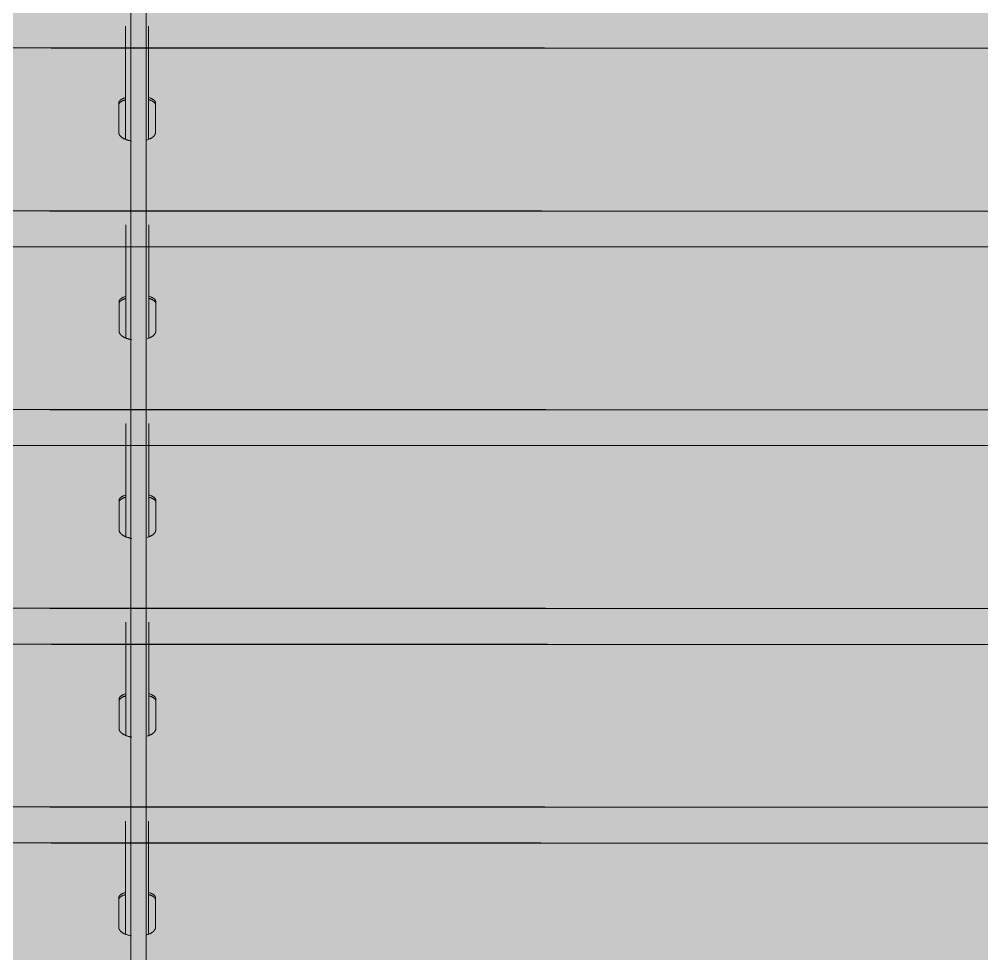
# Model space of a CAD drawing. Header units: millimetres. Extents: x 126 to 12547, y 1644 to 26714.
# Drawn here: x 1096.7 to 1157.2, y 25407.9 to 25466.6 of the extents above; entities that cross this region are included whole.
import ezdxf

# ---------------------------------------------------------------- set-up
doc = ezdxf.new("R2010")
doc.units = ezdxf.units.MM
doc.layers.add('cono piramide', color=4, linetype='Continuous')
for name, color, linetype, lineweight in [('F_ARREDI_pareti', 1, 'Continuous', 0), ('F_INFISSI', 4, 'Continuous', 5), ('F_MINERAL WALL', 6, 'Continuous', 5), ('F_Tendaggio', 252, 'Continuous', 5), ('F_VETRO', 140, 'Continuous', 5)]:
    doc.layers.add(name, color=color, linetype=linetype, lineweight=lineweight)

# ---------------------------------------------------------------- blocks, each defined once
blk = doc.blocks.new('TENDAGGIO_infisso piccolo_prospetto_fronte')
at = {"layer": 'F_Tendaggio'}
for p, q in [((734476.977, 513562.309), (734718.561, 513562.309)), ((734476.816, 513552.068), (734718.4, 513552.068)), ((734477.23, 513549.811), (734718.814, 513549.811)), ((734477.069, 513539.571), (734718.653, 513539.571)), ((734477.213, 513537.313), (734718.797, 513537.313)), ((734477.052, 513527.073), (734718.636, 513527.073)), ((734477.159, 513524.816), (734718.743, 513524.816)), ((734476.998, 513514.575), (734718.582, 513514.575)), ((734476.752, 513512.317), (734718.337, 513512.317))]:
    blk.add_line(p, q, dxfattribs=at)
for points in [[(734693.523, 513364.895), (734693.523, 514024.902)], [(734692.562, 513715.662), (734692.562, 513364.895)], [(734692.228, 513563.68), (734692.228, 513556.558)], [(734693.67, 513563.68), (734693.67, 513556.558)], [(734793.782, 513562.295), (734687.539, 513562.295)], [(734692.603, 513556.459), (734692.538, 513556.47), (734692.473, 513556.484), (734692.441, 513556.491), (734692.41, 513556.499), (734692.378, 513556.508), (734692.346, 513556.517), (734692.317, 513556.526), (734692.288, 513556.536), (734692.26, 513556.546), (734692.231, 513556.557), (734692.203, 513556.568), (734692.175, 513556.58), (734692.147, 513556.593), (734692.12, 513556.606), (734692.097, 513556.618), (734692.074, 513556.631), (734692.051, 513556.644), (734692.029, 513556.658), (734692.008, 513556.672), (734691.986, 513556.687), (734691.966, 513556.703), (734691.955, 513556.711), (734691.945, 513556.72), (734691.928, 513556.735), (734691.92, 513556.742), (734691.912, 513556.75), (734691.904, 513556.758), (734691.896, 513556.766), (734691.888, 513556.775), (734691.881, 513556.783), (734691.874, 513556.792), (734691.867, 513556.801), (734691.86, 513556.81), (734691.854, 513556.819), (734691.847, 513556.828), (734691.841, 513556.838), (734691.836, 513556.848), (734691.83, 513556.858), (734691.827, 513556.865), (734691.823, 513556.872), (734691.82, 513556.88), (734691.816, 513556.888), (734691.813, 513556.896), (734691.811, 513556.903), (734691.808, 513556.911), (734691.806, 513556.919), (734691.803, 513556.927), (734691.801, 513556.936), (734691.8, 513556.944), (734691.798, 513556.952), (734691.797, 513556.96), (734691.796, 513556.968), (734691.796, 513556.977), (734691.795, 513556.985), (734691.795, 513556.994), (734691.795, 513558.861), (734691.795, 513558.866), (734691.796, 513558.871), (734691.796, 513558.876), (734691.797, 513558.882), (734691.797, 513558.887), (734691.798, 513558.892), (734691.799, 513558.897), (734691.801, 513558.903), (734691.802, 513558.908), (734691.804, 513558.913), (734691.806, 513558.918), (734691.808, 513558.923), (734691.81, 513558.929), (734691.812, 513558.934), (734691.815, 513558.939), (734691.817, 513558.944), (734691.82, 513558.949), (734691.823, 513558.954), (734691.826, 513558.959), (734691.83, 513558.964), (734691.833, 513558.969), (734691.837, 513558.974), (734691.841, 513558.979), (734691.845, 513558.984), (734691.849, 513558.989), (734691.853, 513558.994), (734691.858, 513558.999), (734691.862, 513559.004), (734691.867, 513559.009), (734691.872, 513559.014), (734691.878, 513559.018), (734691.883, 513559.023), (734691.894, 513559.033), (734691.906, 513559.042), (734691.918, 513559.051), (734691.931, 513559.06), (734691.945, 513559.069), (734691.959, 513559.078), (734691.974, 513559.087), (734691.989, 513559.095), (734692.005, 513559.104), (734692.022, 513559.112), (734692.039, 513559.12), (734692.057, 513559.128), (734692.075, 513559.136), (734692.094, 513559.143), (734692.133, 513559.158), (734692.179, 513559.174), (734692.228, 513559.188)], [(734692.228, 513559.057), (734692.203, 513559.05), (734692.178, 513559.042), (734692.153, 513559.034), (734692.128, 513559.025), (734692.104, 513559.016), (734692.08, 513559.006), (734692.056, 513558.996), (734692.032, 513558.986), (734692.013, 513558.977), (734691.995, 513558.967), (734691.978, 513558.958), (734691.961, 513558.948), (734691.945, 513558.939), (734691.93, 513558.929), (734691.916, 513558.919), (734691.903, 513558.909), (734691.896, 513558.903), (734691.89, 513558.898), (734691.884, 513558.893), (734691.878, 513558.888), (734691.872, 513558.882), (734691.867, 513558.877), (734691.861, 513558.872), (734691.856, 513558.866), (734691.851, 513558.861), (734691.846, 513558.855), (734691.842, 513558.85), (734691.838, 513558.844), (734691.834, 513558.839), (734691.83, 513558.833), (734691.826, 513558.828), (734691.822, 513558.822), (734691.819, 513558.817), (734691.816, 513558.811), (734691.813, 513558.806), (734691.811, 513558.8), (734691.808, 513558.794), (734691.806, 513558.788), (734691.804, 513558.782), (734691.802, 513558.776), (734691.801, 513558.771), (734691.799, 513558.765), (734691.798, 513558.759), (734691.797, 513558.754), (734691.796, 513558.748), (734691.796, 513558.742), (734691.795, 513558.736), (734691.795, 513558.73)], [(734693.67, 513559.188), (734693.718, 513559.174), (734693.765, 513559.158), (734693.804, 513559.143), (734693.823, 513559.136), (734693.841, 513559.128), (734693.859, 513559.12), (734693.876, 513559.112), (734693.892, 513559.104), (734693.908, 513559.095), (734693.924, 513559.087), (734693.938, 513559.078), (734693.953, 513559.069), (734693.966, 513559.06), (734693.979, 513559.051), (734693.992, 513559.042), (734694.004, 513559.033), (734694.015, 513559.023), (734694.02, 513559.018), (734694.025, 513559.014), (734694.03, 513559.009), (734694.035, 513559.004), (734694.04, 513558.999), (734694.044, 513558.994), (734694.049, 513558.989), (734694.053, 513558.984), (734694.057, 513558.979), (734694.061, 513558.974), (734694.064, 513558.969), (734694.068, 513558.964), (734694.071, 513558.959), (734694.074, 513558.954), (734694.077, 513558.949), (734694.08, 513558.944), (734694.083, 513558.939), (734694.085, 513558.934), (734694.088, 513558.929), (734694.09, 513558.923), (734694.092, 513558.918), (734694.094, 513558.913), (734694.095, 513558.908), (734694.097, 513558.903), (734694.098, 513558.897), (734694.099, 513558.892), (734694.1, 513558.887), (734694.101, 513558.882), (734694.102, 513558.876), (734694.102, 513558.871), (734694.102, 513558.866), (734694.102, 513556.992)], [(734694.102, 513558.73), (734694.102, 513558.736), (734694.102, 513558.742), (734694.101, 513558.748), (734694.101, 513558.754), (734694.1, 513558.76), (734694.098, 513558.766), (734694.097, 513558.772), (734694.095, 513558.778), (734694.093, 513558.784), (734694.091, 513558.789), (734694.089, 513558.795), (734694.087, 513558.801), (734694.084, 513558.806), (734694.081, 513558.811), (734694.078, 513558.817), (734694.075, 513558.822), (734694.072, 513558.827), (734694.068, 513558.833), (734694.064, 513558.839), (734694.06, 513558.844), (734694.056, 513558.85), (734694.051, 513558.855), (734694.047, 513558.861), (734694.042, 513558.866), (734694.037, 513558.871), (734694.031, 513558.877), (734694.026, 513558.882), (734694.02, 513558.887), (734694.014, 513558.893), (734694.008, 513558.898), (734694.002, 513558.903), (734693.996, 513558.908), (734693.982, 513558.918), (734693.968, 513558.928), (734693.953, 513558.938), (734693.937, 513558.948), (734693.921, 513558.958), (734693.903, 513558.967), (734693.885, 513558.976), (734693.867, 513558.985), (734693.843, 513558.996), (734693.819, 513559.006), (734693.794, 513559.016), (734693.77, 513559.025), (734693.745, 513559.034), (734693.72, 513559.042), (734693.695, 513559.05), (734693.67, 513559.057)], [(734694.102, 513556.992), (734694.102, 513556.986), (734694.102, 513556.981), (734694.102, 513556.975), (734694.102, 513556.97), (734694.101, 513556.965), (734694.1, 513556.959), (734694.1, 513556.954), (734694.099, 513556.948), (734694.098, 513556.943), (734694.097, 513556.938), (734694.096, 513556.932), (734694.094, 513556.927), (734694.093, 513556.921), (734694.091, 513556.916), (734694.09, 513556.911), (734694.088, 513556.905), (734694.086, 513556.9), (734694.084, 513556.895), (734694.082, 513556.889), (734694.08, 513556.884), (734694.078, 513556.879), (734694.075, 513556.873), (734694.07, 513556.863), (734694.065, 513556.852), (734694.059, 513556.842), (734694.052, 513556.831), (734694.045, 513556.821), (734694.038, 513556.811), (734694.03, 513556.801), (734694.022, 513556.79), (734694.014, 513556.78), (734694.005, 513556.77), (734693.995, 513556.76), (734693.986, 513556.75), (734693.976, 513556.74), (734693.965, 513556.731), (734693.954, 513556.721), (734693.943, 513556.712), (734693.931, 513556.702), (734693.919, 513556.693), (734693.906, 513556.683), (734693.893, 513556.674), (734693.88, 513556.665), (734693.863, 513556.654), (734693.846, 513556.644), (734693.829, 513556.634), (734693.811, 513556.624), (734693.793, 513556.614), (734693.774, 513556.604), (734693.755, 513556.595), (734693.735, 513556.586), (734693.695, 513556.568), (734693.653, 513556.551), (734693.609, 513556.536), (734693.564, 513556.521)], [(734687.433, 513552.055), (734793.781, 513552.055)], [(734692.248, 513551.182), (734692.248, 513544.061)], [(734693.69, 513551.182), (734693.69, 513544.061)], [(734793.803, 513549.798), (734687.56, 513549.798)], [(734692.623, 513543.962), (734692.558, 513543.973), (734692.494, 513543.986), (734692.462, 513543.994), (734692.43, 513544.002), (734692.398, 513544.01), (734692.367, 513544.02), (734692.338, 513544.029), (734692.309, 513544.038), (734692.28, 513544.048), (734692.252, 513544.059), (734692.223, 513544.071), (734692.195, 513544.083), (734692.168, 513544.095), (734692.14, 513544.109), (734692.117, 513544.121), (734692.094, 513544.133), (734692.072, 513544.147), (734692.05, 513544.16), (734692.028, 513544.175), (734692.007, 513544.19), (734691.986, 513544.206), (734691.976, 513544.214), (734691.966, 513544.222), (734691.949, 513544.237), (734691.941, 513544.245), (734691.932, 513544.253), (734691.924, 513544.261), (734691.917, 513544.269), (734691.909, 513544.277), (734691.902, 513544.286), (734691.894, 513544.295), (734691.887, 513544.303), (734691.881, 513544.312), (734691.874, 513544.322), (734691.868, 513544.331), (734691.862, 513544.341), (734691.856, 513544.35), (734691.851, 513544.36), (734691.847, 513544.368), (734691.843, 513544.375), (734691.84, 513544.383), (734691.837, 513544.39), (734691.834, 513544.398), (734691.831, 513544.406), (734691.828, 513544.414), (734691.826, 513544.422), (734691.824, 513544.43), (734691.822, 513544.438), (734691.82, 513544.446), (734691.819, 513544.454), (734691.818, 513544.463), (734691.817, 513544.471), (734691.816, 513544.479), (734691.816, 513544.488), (734691.815, 513544.497), (734691.816, 513546.363), (734691.816, 513546.368), (734691.816, 513546.374), (734691.816, 513546.379), (734691.817, 513546.384), (734691.818, 513546.39), (734691.819, 513546.395), (734691.82, 513546.4), (734691.821, 513546.405), (734691.823, 513546.411), (734691.824, 513546.416), (734691.826, 513546.421), (734691.828, 513546.426), (734691.83, 513546.431), (734691.833, 513546.436), (734691.835, 513546.442), (734691.838, 513546.447), (734691.841, 513546.452), (734691.844, 513546.457), (734691.847, 513546.462), (734691.85, 513546.467), (734691.854, 513546.472), (734691.857, 513546.477), (734691.861, 513546.482), (734691.865, 513546.487), (734691.869, 513546.492), (734691.874, 513546.497), (734691.878, 513546.502), (734691.883, 513546.507), (734691.888, 513546.511), (734691.893, 513546.516), (734691.898, 513546.521), (734691.903, 513546.526), (734691.915, 513546.535), (734691.926, 513546.545), (734691.939, 513546.554), (734691.952, 513546.563), (734691.965, 513546.572), (734691.98, 513546.581), (734691.994, 513546.589), (734692.01, 513546.598), (734692.026, 513546.606), (734692.042, 513546.615), (734692.059, 513546.623), (734692.077, 513546.631), (734692.095, 513546.638), (734692.114, 513546.646), (734692.153, 513546.66), (734692.2, 513546.676), (734692.248, 513546.691)], [(734693.69, 513546.691), (734693.739, 513546.676), (734693.785, 513546.661), (734693.824, 513546.646), (734693.843, 513546.638), (734693.861, 513546.631), (734693.879, 513546.623), (734693.896, 513546.615), (734693.913, 513546.606), (734693.929, 513546.598), (734693.944, 513546.589), (734693.959, 513546.581), (734693.973, 513546.572), (734693.987, 513546.563), (734694, 513546.554), (734694.012, 513546.545), (734694.024, 513546.535), (734694.035, 513546.526), (734694.041, 513546.521), (734694.046, 513546.516), (734694.051, 513546.511), (734694.056, 513546.507), (734694.06, 513546.502), (734694.065, 513546.497), (734694.069, 513546.492), (734694.073, 513546.487), (734694.077, 513546.482), (734694.081, 513546.477), (734694.085, 513546.472), (734694.088, 513546.467), (734694.092, 513546.462), (734694.095, 513546.457), (734694.098, 513546.452), (734694.101, 513546.447), (734694.103, 513546.442), (734694.106, 513546.436), (734694.108, 513546.431), (734694.11, 513546.426), (734694.112, 513546.421), (734694.114, 513546.416), (734694.116, 513546.411), (734694.117, 513546.405), (734694.119, 513546.4), (734694.12, 513546.395), (734694.121, 513546.39), (734694.122, 513546.384), (734694.122, 513546.379), (734694.123, 513546.374), (734694.123, 513546.368), (734694.123, 513544.494)], [(734692.248, 513546.56), (734692.223, 513546.552), (734692.198, 513546.545), (734692.173, 513546.537), (734692.149, 513546.528), (734692.124, 513546.519), (734692.1, 513546.509), (734692.076, 513546.499), (734692.052, 513546.488), (734692.034, 513546.479), (734692.016, 513546.47), (734691.998, 513546.461), (734691.982, 513546.451), (734691.966, 513546.441), (734691.951, 513546.431), (734691.937, 513546.421), (734691.923, 513546.411), (734691.917, 513546.406), (734691.91, 513546.401), (734691.904, 513546.396), (734691.898, 513546.39), (734691.893, 513546.385), (734691.887, 513546.38), (734691.882, 513546.374), (734691.877, 513546.369), (734691.872, 513546.363), (734691.867, 513546.358), (734691.862, 513546.353), (734691.858, 513546.347), (734691.854, 513546.341), (734691.85, 513546.336), (734691.846, 513546.33), (734691.843, 513546.325), (734691.84, 513546.319), (734691.837, 513546.314), (734691.834, 513546.308), (734691.831, 513546.303), (734691.829, 513546.297), (734691.827, 513546.291), (734691.824, 513546.285), (734691.823, 513546.279), (734691.821, 513546.273), (734691.82, 513546.268), (734691.819, 513546.262), (734691.818, 513546.256), (734691.817, 513546.25), (734691.816, 513546.244), (734691.816, 513546.239), (734691.816, 513546.233)], [(734694.123, 513546.232), (734694.123, 513546.238), (734694.122, 513546.244), (734694.122, 513546.25), (734694.121, 513546.256), (734694.12, 513546.262), (734694.119, 513546.268), (734694.117, 513546.274), (734694.116, 513546.28), (734694.114, 513546.286), (734694.112, 513546.292), (734694.11, 513546.298), (734694.107, 513546.303), (734694.105, 513546.309), (734694.102, 513546.314), (734694.099, 513546.319), (734694.096, 513546.324), (734694.092, 513546.33), (734694.089, 513546.336), (734694.085, 513546.341), (734694.081, 513546.347), (734694.076, 513546.352), (734694.072, 513546.358), (734694.067, 513546.363), (734694.062, 513546.369), (734694.057, 513546.374), (734694.052, 513546.379), (734694.046, 513546.385), (734694.041, 513546.39), (734694.035, 513546.395), (734694.029, 513546.4), (734694.023, 513546.406), (734694.016, 513546.411), (734694.003, 513546.421), (734693.988, 513546.431), (734693.973, 513546.441), (734693.958, 513546.451), (734693.941, 513546.46), (734693.924, 513546.47), (734693.906, 513546.479), (734693.887, 513546.488), (734693.863, 513546.499), (734693.839, 513546.509), (734693.815, 513546.518), (734693.79, 513546.528), (734693.766, 513546.536), (734693.741, 513546.545), (734693.716, 513546.552), (734693.69, 513546.56)], [(734694.123, 513544.494), (734694.123, 513544.489), (734694.123, 513544.483), (734694.122, 513544.478), (734694.122, 513544.473), (734694.122, 513544.467), (734694.121, 513544.462), (734694.12, 513544.456), (734694.119, 513544.451), (734694.118, 513544.446), (734694.117, 513544.44), (734694.116, 513544.435), (734694.115, 513544.429), (734694.113, 513544.424), (734694.112, 513544.419), (734694.11, 513544.413), (734694.109, 513544.408), (734694.107, 513544.403), (734694.105, 513544.397), (734694.103, 513544.392), (734694.1, 513544.387), (734694.098, 513544.381), (734694.096, 513544.376), (734694.091, 513544.365), (734694.085, 513544.355), (734694.079, 513544.344), (734694.073, 513544.334), (734694.066, 513544.324), (734694.059, 513544.313), (734694.051, 513544.303), (734694.043, 513544.293), (734694.034, 513544.283), (734694.025, 513544.273), (734694.016, 513544.263), (734694.006, 513544.253), (734693.996, 513544.243), (734693.985, 513544.233), (734693.974, 513544.224), (734693.963, 513544.214), (734693.951, 513544.205), (734693.939, 513544.195), (734693.927, 513544.186), (734693.914, 513544.177), (734693.9, 513544.168), (734693.884, 513544.157), (734693.867, 513544.147), (734693.85, 513544.136), (734693.832, 513544.126), (734693.813, 513544.117), (734693.795, 513544.107), (734693.775, 513544.098), (734693.756, 513544.088), (734693.715, 513544.071), (734693.673, 513544.054), (734693.63, 513544.038), (734693.585, 513544.024)], [(734687.454, 513539.558), (734793.802, 513539.558)], [(734692.248, 513538.685), (734692.248, 513531.563)], [(734693.69, 513538.685), (734693.69, 513531.563)], [(734793.803, 513537.301), (734687.56, 513537.301)], [(734692.623, 513531.464), (734692.558, 513531.476), (734692.494, 513531.489), (734692.462, 513531.496), (734692.43, 513531.504), (734692.398, 513531.513), (734692.367, 513531.522), (734692.338, 513531.531), (734692.309, 513531.541), (734692.28, 513531.551), (734692.252, 513531.562), (734692.223, 513531.573), (734692.195, 513531.585), (734692.168, 513531.598), (734692.14, 513531.611), (734692.117, 513531.623), (734692.094, 513531.636), (734692.072, 513531.649), (734692.05, 513531.663), (734692.028, 513531.677), (734692.007, 513531.693), (734691.986, 513531.708), (734691.976, 513531.717), (734691.966, 513531.725), (734691.949, 513531.74), (734691.941, 513531.748), (734691.932, 513531.755), (734691.924, 513531.764), (734691.917, 513531.772), (734691.909, 513531.78), (734691.902, 513531.789), (734691.894, 513531.797), (734691.887, 513531.806), (734691.881, 513531.815), (734691.874, 513531.824), (734691.868, 513531.834), (734691.862, 513531.843), (734691.856, 513531.853), (734691.851, 513531.863), (734691.847, 513531.87), (734691.843, 513531.878), (734691.84, 513531.885), (734691.837, 513531.893), (734691.834, 513531.901), (734691.831, 513531.909), (734691.828, 513531.917), (734691.826, 513531.925), (734691.824, 513531.933), (734691.822, 513531.941), (734691.82, 513531.949), (734691.819, 513531.957), (734691.818, 513531.965), (734691.817, 513531.974), (734691.816, 513531.982), (734691.816, 513531.99), (734691.815, 513531.999), (734691.816, 513533.866), (734691.816, 513533.871), (734691.816, 513533.876), (734691.816, 513533.882), (734691.817, 513533.887), (734691.818, 513533.892), (734691.819, 513533.897), (734691.82, 513533.903), (734691.821, 513533.908), (734691.823, 513533.913), (734691.824, 513533.918), (734691.826, 513533.924), (734691.828, 513533.929), (734691.83, 513533.934), (734691.833, 513533.939), (734691.835, 513533.944), (734691.838, 513533.949), (734691.841, 513533.954), (734691.844, 513533.959), (734691.847, 513533.964), (734691.85, 513533.97), (734691.854, 513533.975), (734691.857, 513533.98), (734691.861, 513533.985), (734691.865, 513533.99), (734691.869, 513533.994), (734691.874, 513533.999), (734691.878, 513534.004), (734691.883, 513534.009), (734691.888, 513534.014), (734691.893, 513534.019), (734691.898, 513534.024), (734691.903, 513534.028), (734691.915, 513534.038), (734691.926, 513534.047), (734691.939, 513534.057), (734691.952, 513534.066), (734691.965, 513534.075), (734691.98, 513534.083), (734691.994, 513534.092), (734692.01, 513534.101), (734692.026, 513534.109), (734692.042, 513534.117), (734692.059, 513534.125), (734692.077, 513534.133), (734692.095, 513534.141), (734692.114, 513534.148), (734692.153, 513534.163), (734692.2, 513534.179), (734692.248, 513534.193)], [(734692.248, 513534.062), (734692.223, 513534.055), (734692.198, 513534.047), (734692.173, 513534.039), (734692.149, 513534.031), (734692.124, 513534.021), (734692.1, 513534.012), (734692.076, 513534.001), (734692.052, 513533.991), (734692.034, 513533.982), (734692.016, 513533.973), (734691.998, 513533.963), (734691.982, 513533.954), (734691.966, 513533.944), (734691.951, 513533.934), (734691.937, 513533.924), (734691.923, 513533.914), (734691.917, 513533.909), (734691.91, 513533.903), (734691.904, 513533.898), (734691.898, 513533.893), (734691.893, 513533.888), (734691.887, 513533.882), (734691.882, 513533.877), (734691.877, 513533.872), (734691.872, 513533.866), (734691.867, 513533.861), (734691.862, 513533.855), (734691.858, 513533.85), (734691.854, 513533.844), (734691.85, 513533.839), (734691.846, 513533.833), (734691.843, 513533.827), (734691.84, 513533.822), (734691.837, 513533.816), (734691.834, 513533.811), (734691.831, 513533.805), (734691.829, 513533.799), (734691.827, 513533.794), (734691.824, 513533.788), (734691.823, 513533.782), (734691.821, 513533.776), (734691.82, 513533.77), (734691.819, 513533.765), (734691.818, 513533.759), (734691.817, 513533.753), (734691.816, 513533.747), (734691.816, 513533.741), (734691.816, 513533.735)], [(734693.69, 513534.193), (734693.739, 513534.179), (734693.785, 513534.163), (734693.824, 513534.149), (734693.843, 513534.141), (734693.861, 513534.133), (734693.879, 513534.125), (734693.896, 513534.117), (734693.913, 513534.109), (734693.929, 513534.101), (734693.944, 513534.092), (734693.959, 513534.083), (734693.973, 513534.075), (734693.987, 513534.066), (734694, 513534.057), (734694.012, 513534.047), (734694.024, 513534.038), (734694.035, 513534.028), (734694.041, 513534.024), (734694.046, 513534.019), (734694.051, 513534.014), (734694.056, 513534.009), (734694.06, 513534.004), (734694.065, 513533.999), (734694.069, 513533.994), (734694.073, 513533.99), (734694.077, 513533.985), (734694.081, 513533.98), (734694.085, 513533.975), (734694.088, 513533.97), (734694.092, 513533.964), (734694.095, 513533.959), (734694.098, 513533.954), (734694.101, 513533.949), (734694.103, 513533.944), (734694.106, 513533.939), (734694.108, 513533.934), (734694.11, 513533.929), (734694.112, 513533.924), (734694.114, 513533.918), (734694.116, 513533.913), (734694.117, 513533.908), (734694.119, 513533.903), (734694.12, 513533.897), (734694.121, 513533.892), (734694.122, 513533.887), (734694.122, 513533.882), (734694.123, 513533.876), (734694.123, 513533.871), (734694.123, 513531.997)], [(734694.123, 513533.735), (734694.123, 513533.741), (734694.122, 513533.747), (734694.122, 513533.753), (734694.121, 513533.759), (734694.12, 513533.765), (734694.119, 513533.771), (734694.117, 513533.777), (734694.116, 513533.783), (734694.114, 513533.789), (734694.112, 513533.794), (734694.11, 513533.8), (734694.107, 513533.806), (734694.105, 513533.811), (734694.102, 513533.817), (734694.099, 513533.822), (734694.096, 513533.827), (734694.092, 513533.833), (734694.089, 513533.838), (734694.085, 513533.844), (734694.081, 513533.849), (734694.076, 513533.855), (734694.072, 513533.86), (734694.067, 513533.866), (734694.062, 513533.871), (734694.057, 513533.877), (734694.052, 513533.882), (734694.046, 513533.887), (734694.041, 513533.893), (734694.035, 513533.898), (734694.029, 513533.903), (734694.023, 513533.908), (734694.016, 513533.913), (734694.003, 513533.924), (734693.988, 513533.934), (734693.973, 513533.944), (734693.958, 513533.953), (734693.941, 513533.963), (734693.924, 513533.972), (734693.906, 513533.981), (734693.887, 513533.99), (734693.863, 513534.001), (734693.839, 513534.011), (734693.815, 513534.021), (734693.79, 513534.03), (734693.766, 513534.039), (734693.741, 513534.047), (734693.716, 513534.055), (734693.69, 513534.062)], [(734694.123, 513531.997), (734694.123, 513531.991), (734694.123, 513531.986), (734694.122, 513531.981), (734694.122, 513531.975), (734694.122, 513531.97), (734694.121, 513531.964), (734694.12, 513531.959), (734694.119, 513531.954), (734694.118, 513531.948), (734694.117, 513531.943), (734694.116, 513531.937), (734694.115, 513531.932), (734694.113, 513531.927), (734694.112, 513531.921), (734694.11, 513531.916), (734694.109, 513531.911), (734694.107, 513531.905), (734694.105, 513531.9), (734694.103, 513531.895), (734694.1, 513531.889), (734694.098, 513531.884), (734694.096, 513531.879), (734694.091, 513531.868), (734694.085, 513531.858), (734694.079, 513531.847), (734694.073, 513531.837), (734694.066, 513531.826), (734694.059, 513531.816), (734694.051, 513531.806), (734694.043, 513531.796), (734694.034, 513531.785), (734694.025, 513531.775), (734694.016, 513531.765), (734694.006, 513531.756), (734693.996, 513531.746), (734693.985, 513531.736), (734693.974, 513531.726), (734693.963, 513531.717), (734693.951, 513531.707), (734693.939, 513531.698), (734693.927, 513531.689), (734693.914, 513531.679), (734693.9, 513531.67), (734693.884, 513531.66), (734693.867, 513531.649), (734693.85, 513531.639), (734693.832, 513531.629), (734693.813, 513531.619), (734693.795, 513531.61), (734693.775, 513531.6), (734693.756, 513531.591), (734693.715, 513531.573), (734693.673, 513531.557), (734693.63, 513531.541), (734693.585, 513531.526)], [(734687.454, 513527.06), (734793.802, 513527.06)], [(734692.248, 513526.188), (734692.248, 513519.066)], [(734692.248, 513526.188), (734692.248, 513519.066)], [(734693.69, 513526.188), (734693.69, 513519.066)], [(734693.69, 513526.188), (734693.69, 513519.066)], [(734793.803, 513524.803), (734687.56, 513524.803)], [(734793.803, 513524.803), (734687.56, 513524.803)], [(734692.623, 513518.967), (734692.558, 513518.978), (734692.494, 513518.992), (734692.462, 513518.999), (734692.43, 513519.007), (734692.398, 513519.016), (734692.367, 513519.025), (734692.338, 513519.034), (734692.309, 513519.044), (734692.28, 513519.054), (734692.252, 513519.064), (734692.223, 513519.076), (734692.195, 513519.088), (734692.168, 513519.101), (734692.14, 513519.114), (734692.117, 513519.126), (734692.094, 513519.139), (734692.072, 513519.152), (734692.05, 513519.166), (734692.028, 513519.18), (734692.007, 513519.195), (734691.986, 513519.211), (734691.976, 513519.219), (734691.966, 513519.228), (734691.949, 513519.243), (734691.941, 513519.25), (734691.932, 513519.258), (734691.924, 513519.266), (734691.917, 513519.274), (734691.909, 513519.283), (734691.902, 513519.291), (734691.894, 513519.3), (734691.887, 513519.309), (734691.881, 513519.318), (734691.874, 513519.327), (734691.868, 513519.336), (734691.862, 513519.346), (734691.856, 513519.355), (734691.851, 513519.365), (734691.847, 513519.373), (734691.843, 513519.38), (734691.84, 513519.388), (734691.837, 513519.396), (734691.834, 513519.403), (734691.831, 513519.411), (734691.828, 513519.419), (734691.826, 513519.427), (734691.824, 513519.435), (734691.822, 513519.443), (734691.82, 513519.451), (734691.819, 513519.46), (734691.818, 513519.468), (734691.817, 513519.476), (734691.816, 513519.484), (734691.816, 513519.493), (734691.815, 513519.502), (734691.816, 513521.368), (734691.816, 513521.374), (734691.816, 513521.379), (734691.816, 513521.384), (734691.817, 513521.39), (734691.818, 513521.395), (734691.819, 513521.4), (734691.82, 513521.405), (734691.821, 513521.41), (734691.823, 513521.416), (734691.824, 513521.421), (734691.826, 513521.426), (734691.828, 513521.431), (734691.83, 513521.436), (734691.833, 513521.442), (734691.835, 513521.447), (734691.838, 513521.452), (734691.841, 513521.457), (734691.844, 513521.462), (734691.847, 513521.467), (734691.85, 513521.472), (734691.854, 513521.477), (734691.857, 513521.482), (734691.861, 513521.487), (734691.865, 513521.492), (734691.869, 513521.497), (734691.874, 513521.502), (734691.878, 513521.507), (734691.883, 513521.512), (734691.888, 513521.517), (734691.893, 513521.521), (734691.898, 513521.526), (734691.903, 513521.531), (734691.915, 513521.541), (734691.926, 513521.55), (734691.939, 513521.559), (734691.952, 513521.568), (734691.965, 513521.577), (734691.98, 513521.586), (734691.994, 513521.595), (734692.01, 513521.603), (734692.026, 513521.612), (734692.042, 513521.62), (734692.059, 513521.628), (734692.077, 513521.636), (734692.095, 513521.643), (734692.114, 513521.651), (734692.153, 513521.666), (734692.2, 513521.681), (734692.248, 513521.696)], [(734692.623, 513518.967), (734692.558, 513518.978), (734692.494, 513518.991), (734692.462, 513518.999), (734692.43, 513519.007), (734692.398, 513519.016), (734692.367, 513519.025), (734692.338, 513519.034), (734692.309, 513519.043), (734692.28, 513519.054), (734692.252, 513519.064), (734692.223, 513519.076), (734692.195, 513519.088), (734692.168, 513519.101), (734692.14, 513519.114), (734692.117, 513519.126), (734692.094, 513519.139), (734692.072, 513519.152), (734692.05, 513519.166), (734692.028, 513519.18), (734692.007, 513519.195), (734691.986, 513519.211), (734691.976, 513519.219), (734691.966, 513519.228), (734691.949, 513519.242), (734691.941, 513519.25), (734691.932, 513519.258), (734691.924, 513519.266), (734691.917, 513519.274), (734691.909, 513519.283), (734691.902, 513519.291), (734691.894, 513519.3), (734691.887, 513519.309), (734691.881, 513519.318), (734691.874, 513519.327), (734691.868, 513519.336), (734691.862, 513519.346), (734691.856, 513519.355), (734691.851, 513519.365), (734691.847, 513519.373), (734691.843, 513519.38), (734691.84, 513519.388), (734691.837, 513519.396), (734691.834, 513519.403), (734691.831, 513519.411), (734691.828, 513519.419), (734691.826, 513519.427), (734691.824, 513519.435), (734691.822, 513519.443), (734691.82, 513519.451), (734691.819, 513519.46), (734691.818, 513519.468), (734691.817, 513519.476), (734691.816, 513519.484), (734691.816, 513519.493), (734691.815, 513519.502), (734691.816, 513521.368), (734691.816, 513521.374), (734691.816, 513521.379), (734691.816, 513521.384), (734691.817, 513521.389), (734691.818, 513521.395), (734691.819, 513521.4), (734691.82, 513521.405), (734691.821, 513521.41), (734691.823, 513521.416), (734691.824, 513521.421), (734691.826, 513521.426), (734691.828, 513521.431), (734691.83, 513521.436), (734691.833, 513521.442), (734691.835, 513521.447), (734691.838, 513521.452), (734691.841, 513521.457), (734691.844, 513521.462), (734691.847, 513521.467), (734691.85, 513521.472), (734691.854, 513521.477), (734691.857, 513521.482), (734691.861, 513521.487), (734691.865, 513521.492), (734691.869, 513521.497), (734691.874, 513521.502), (734691.878, 513521.507), (734691.883, 513521.512), (734691.888, 513521.517), (734691.893, 513521.521), (734691.898, 513521.526), (734691.903, 513521.531), (734691.915, 513521.541), (734691.926, 513521.55), (734691.939, 513521.559), (734691.952, 513521.568), (734691.965, 513521.577), (734691.98, 513521.586), (734691.994, 513521.595), (734692.01, 513521.603), (734692.026, 513521.612), (734692.042, 513521.62), (734692.059, 513521.628), (734692.077, 513521.636), (734692.095, 513521.643), (734692.114, 513521.651), (734692.153, 513521.666), (734692.2, 513521.681), (734692.248, 513521.696)], [(734692.248, 513521.565), (734692.223, 513521.558), (734692.198, 513521.55), (734692.173, 513521.542), (734692.149, 513521.533), (734692.124, 513521.524), (734692.1, 513521.514), (734692.076, 513521.504), (734692.052, 513521.493), (734692.034, 513521.484), (734692.016, 513521.475), (734691.998, 513521.466), (734691.982, 513521.456), (734691.966, 513521.447), (734691.951, 513521.437), (734691.937, 513521.427), (734691.923, 513521.416), (734691.917, 513521.411), (734691.91, 513521.406), (734691.904, 513521.401), (734691.898, 513521.396), (734691.893, 513521.39), (734691.887, 513521.385), (734691.882, 513521.38), (734691.877, 513521.374), (734691.872, 513521.369), (734691.867, 513521.363), (734691.862, 513521.358), (734691.858, 513521.352), (734691.854, 513521.347), (734691.85, 513521.341), (734691.846, 513521.335), (734691.843, 513521.33), (734691.84, 513521.324), (734691.837, 513521.319), (734691.834, 513521.313), (734691.831, 513521.308), (734691.829, 513521.302), (734691.827, 513521.296), (734691.824, 513521.29), (734691.823, 513521.284), (734691.821, 513521.279), (734691.82, 513521.273), (734691.819, 513521.267), (734691.818, 513521.261), (734691.817, 513521.255), (734691.816, 513521.25), (734691.816, 513521.244), (734691.816, 513521.238)], [(734692.248, 513521.565), (734692.223, 513521.558), (734692.198, 513521.55), (734692.173, 513521.542), (734692.149, 513521.533), (734692.124, 513521.524), (734692.1, 513521.514), (734692.076, 513521.504), (734692.052, 513521.493), (734692.034, 513521.484), (734692.016, 513521.475), (734691.998, 513521.466), (734691.982, 513521.456), (734691.966, 513521.446), (734691.951, 513521.437), (734691.937, 513521.427), (734691.923, 513521.416), (734691.917, 513521.411), (734691.91, 513521.406), (734691.904, 513521.401), (734691.898, 513521.395), (734691.893, 513521.39), (734691.887, 513521.385), (734691.882, 513521.379), (734691.877, 513521.374), (734691.872, 513521.369), (734691.867, 513521.363), (734691.862, 513521.358), (734691.858, 513521.352), (734691.854, 513521.347), (734691.85, 513521.341), (734691.846, 513521.335), (734691.843, 513521.33), (734691.84, 513521.324), (734691.837, 513521.319), (734691.834, 513521.313), (734691.831, 513521.308), (734691.829, 513521.302), (734691.827, 513521.296), (734691.824, 513521.29), (734691.823, 513521.284), (734691.821, 513521.279), (734691.82, 513521.273), (734691.819, 513521.267), (734691.818, 513521.261), (734691.817, 513521.255), (734691.816, 513521.25), (734691.816, 513521.244), (734691.816, 513521.238)], [(734693.69, 513521.696), (734693.739, 513521.681), (734693.785, 513521.666), (734693.824, 513521.651), (734693.843, 513521.644), (734693.861, 513521.636), (734693.879, 513521.628), (734693.896, 513521.62), (734693.913, 513521.612), (734693.929, 513521.603), (734693.944, 513521.595), (734693.959, 513521.586), (734693.973, 513521.577), (734693.987, 513521.568), (734694, 513521.559), (734694.012, 513521.55), (734694.024, 513521.541), (734694.035, 513521.531), (734694.041, 513521.526), (734694.046, 513521.521), (734694.051, 513521.517), (734694.056, 513521.512), (734694.06, 513521.507), (734694.065, 513521.502), (734694.069, 513521.497), (734694.073, 513521.492), (734694.077, 513521.487), (734694.081, 513521.482), (734694.085, 513521.477), (734694.088, 513521.472), (734694.092, 513521.467), (734694.095, 513521.462), (734694.098, 513521.457), (734694.101, 513521.452), (734694.103, 513521.447), (734694.106, 513521.442), (734694.108, 513521.436), (734694.11, 513521.431), (734694.112, 513521.426), (734694.114, 513521.421), (734694.116, 513521.416), (734694.117, 513521.41), (734694.119, 513521.405), (734694.12, 513521.4), (734694.121, 513521.395), (734694.122, 513521.39), (734694.122, 513521.384), (734694.123, 513521.379), (734694.123, 513521.374), (734694.123, 513519.499)], [(734693.69, 513521.696), (734693.739, 513521.681), (734693.785, 513521.666), (734693.824, 513521.651), (734693.843, 513521.643), (734693.861, 513521.636), (734693.879, 513521.628), (734693.896, 513521.62), (734693.913, 513521.612), (734693.929, 513521.603), (734693.944, 513521.595), (734693.959, 513521.586), (734693.973, 513521.577), (734693.987, 513521.568), (734694, 513521.559), (734694.012, 513521.55), (734694.024, 513521.541), (734694.035, 513521.531), (734694.041, 513521.526), (734694.046, 513521.521), (734694.051, 513521.517), (734694.056, 513521.512), (734694.06, 513521.507), (734694.065, 513521.502), (734694.069, 513521.497), (734694.073, 513521.492), (734694.077, 513521.487), (734694.081, 513521.482), (734694.085, 513521.477), (734694.088, 513521.472), (734694.092, 513521.467), (734694.095, 513521.462), (734694.098, 513521.457), (734694.101, 513521.452), (734694.103, 513521.447), (734694.106, 513521.442), (734694.108, 513521.436), (734694.11, 513521.431), (734694.112, 513521.426), (734694.114, 513521.421), (734694.116, 513521.416), (734694.117, 513521.41), (734694.119, 513521.405), (734694.12, 513521.4), (734694.121, 513521.395), (734694.122, 513521.389), (734694.122, 513521.384), (734694.123, 513521.379), (734694.123, 513521.374), (734694.123, 513519.499)], [(734694.123, 513521.238), (734694.123, 513521.244), (734694.122, 513521.25), (734694.122, 513521.256), (734694.121, 513521.262), (734694.12, 513521.268), (734694.119, 513521.274), (734694.117, 513521.28), (734694.116, 513521.285), (734694.114, 513521.291), (734694.112, 513521.297), (734694.11, 513521.303), (734694.107, 513521.308), (734694.105, 513521.314), (734694.102, 513521.319), (734694.099, 513521.325), (734694.096, 513521.33), (734694.092, 513521.335), (734694.089, 513521.341), (734694.085, 513521.346), (734694.081, 513521.352), (734694.076, 513521.358), (734694.072, 513521.363), (734694.067, 513521.368), (734694.062, 513521.374), (734694.057, 513521.379), (734694.052, 513521.385), (734694.046, 513521.39), (734694.041, 513521.395), (734694.035, 513521.4), (734694.029, 513521.406), (734694.023, 513521.411), (734694.016, 513521.416), (734694.003, 513521.426), (734693.988, 513521.436), (734693.973, 513521.446), (734693.958, 513521.456), (734693.941, 513521.465), (734693.924, 513521.475), (734693.906, 513521.484), (734693.887, 513521.493), (734693.863, 513521.504), (734693.839, 513521.514), (734693.815, 513521.524), (734693.79, 513521.533), (734693.766, 513521.542), (734693.741, 513521.55), (734693.716, 513521.558), (734693.69, 513521.565)], [(734694.123, 513521.238), (734694.123, 513521.244), (734694.122, 513521.25), (734694.122, 513521.256), (734694.121, 513521.262), (734694.12, 513521.268), (734694.119, 513521.274), (734694.117, 513521.28), (734694.116, 513521.285), (734694.114, 513521.291), (734694.112, 513521.297), (734694.11, 513521.303), (734694.107, 513521.308), (734694.105, 513521.314), (734694.102, 513521.319), (734694.099, 513521.324), (734694.096, 513521.33), (734694.092, 513521.335), (734694.089, 513521.341), (734694.085, 513521.346), (734694.081, 513521.352), (734694.076, 513521.357), (734694.072, 513521.363), (734694.067, 513521.368), (734694.062, 513521.374), (734694.057, 513521.379), (734694.052, 513521.385), (734694.046, 513521.39), (734694.041, 513521.395), (734694.035, 513521.4), (734694.029, 513521.406), (734694.023, 513521.411), (734694.016, 513521.416), (734694.003, 513521.426), (734693.988, 513521.436), (734693.973, 513521.446), (734693.958, 513521.456), (734693.941, 513521.465), (734693.924, 513521.475), (734693.906, 513521.484), (734693.887, 513521.493), (734693.863, 513521.504), (734693.839, 513521.514), (734693.815, 513521.524), (734693.79, 513521.533), (734693.766, 513521.542), (734693.741, 513521.55), (734693.716, 513521.558), (734693.69, 513521.565)], [(734694.123, 513519.499), (734694.123, 513519.494), (734694.123, 513519.489), (734694.122, 513519.483), (734694.122, 513519.478), (734694.122, 513519.472), (734694.121, 513519.467), (734694.12, 513519.462), (734694.119, 513519.456), (734694.118, 513519.451), (734694.117, 513519.445), (734694.116, 513519.44), (734694.115, 513519.435), (734694.113, 513519.429), (734694.112, 513519.424), (734694.11, 513519.419), (734694.109, 513519.413), (734694.107, 513519.408), (734694.105, 513519.402), (734694.103, 513519.397), (734694.1, 513519.392), (734694.098, 513519.387), (734694.096, 513519.381), (734694.091, 513519.371), (734694.085, 513519.36), (734694.079, 513519.35), (734694.073, 513519.339), (734694.066, 513519.329), (734694.059, 513519.319), (734694.051, 513519.308), (734694.043, 513519.298), (734694.034, 513519.288), (734694.025, 513519.278), (734694.016, 513519.268), (734694.006, 513519.258), (734693.996, 513519.248), (734693.985, 513519.239), (734693.974, 513519.229), (734693.963, 513519.219), (734693.951, 513519.21), (734693.939, 513519.2), (734693.927, 513519.191), (734693.914, 513519.182), (734693.9, 513519.173), (734693.884, 513519.162), (734693.867, 513519.152), (734693.85, 513519.142), (734693.832, 513519.132), (734693.813, 513519.122), (734693.795, 513519.112), (734693.775, 513519.103), (734693.756, 513519.094), (734693.715, 513519.076), (734693.673, 513519.059), (734693.63, 513519.043), (734693.585, 513519.029)], [(734694.123, 513519.499), (734694.123, 513519.494), (734694.123, 513519.489), (734694.122, 513519.483), (734694.122, 513519.478), (734694.122, 513519.472), (734694.121, 513519.467), (734694.12, 513519.462), (734694.119, 513519.456), (734694.118, 513519.451), (734694.117, 513519.445), (734694.116, 513519.44), (734694.115, 513519.435), (734694.113, 513519.429), (734694.112, 513519.424), (734694.11, 513519.418), (734694.109, 513519.413), (734694.107, 513519.408), (734694.105, 513519.402), (734694.103, 513519.397), (734694.1, 513519.392), (734694.098, 513519.387), (734694.096, 513519.381), (734694.091, 513519.371), (734694.085, 513519.36), (734694.079, 513519.35), (734694.073, 513519.339), (734694.066, 513519.329), (734694.059, 513519.319), (734694.051, 513519.308), (734694.043, 513519.298), (734694.034, 513519.288), (734694.025, 513519.278), (734694.016, 513519.268), (734694.006, 513519.258), (734693.996, 513519.248), (734693.985, 513519.239), (734693.974, 513519.229), (734693.963, 513519.219), (734693.951, 513519.21), (734693.939, 513519.2), (734693.927, 513519.191), (734693.914, 513519.182), (734693.9, 513519.173), (734693.884, 513519.162), (734693.867, 513519.152), (734693.85, 513519.142), (734693.832, 513519.132), (734693.813, 513519.122), (734693.795, 513519.112), (734693.775, 513519.103), (734693.756, 513519.094), (734693.715, 513519.076), (734693.673, 513519.059), (734693.63, 513519.043), (734693.585, 513519.029)], [(734687.454, 513514.563), (734793.802, 513514.563)], [(734687.454, 513514.563), (734793.802, 513514.563)], [(734692.228, 513513.689), (734692.228, 513506.568)], [(734693.67, 513513.689), (734693.67, 513506.568)], [(734793.782, 513512.305), (734687.539, 513512.305)], [(734692.603, 513506.469), (734692.538, 513506.48), (734692.473, 513506.493), (734692.441, 513506.501), (734692.41, 513506.509), (734692.378, 513506.517), (734692.346, 513506.527), (734692.317, 513506.536), (734692.288, 513506.545), (734692.26, 513506.556), (734692.231, 513506.566), (734692.203, 513506.578), (734692.175, 513506.59), (734692.147, 513506.602), (734692.12, 513506.616), (734692.097, 513506.628), (734692.074, 513506.64), (734692.051, 513506.654), (734692.029, 513506.667), (734692.008, 513506.682), (734691.986, 513506.697), (734691.966, 513506.713), (734691.955, 513506.721), (734691.945, 513506.729), (734691.928, 513506.744), (734691.92, 513506.752), (734691.912, 513506.76), (734691.904, 513506.768), (734691.896, 513506.776), (734691.888, 513506.784), (734691.881, 513506.793), (734691.874, 513506.802), (734691.867, 513506.811), (734691.86, 513506.82), (734691.854, 513506.829), (734691.847, 513506.838), (734691.841, 513506.848), (734691.836, 513506.857), (734691.83, 513506.867), (734691.827, 513506.875), (734691.823, 513506.882), (734691.82, 513506.89), (734691.816, 513506.897), (734691.813, 513506.905), (734691.811, 513506.913), (734691.808, 513506.921), (734691.806, 513506.929), (734691.803, 513506.937), (734691.801, 513506.945), (734691.8, 513506.953), (734691.798, 513506.962), (734691.797, 513506.97), (734691.796, 513506.978), (734691.796, 513506.986), (734691.795, 513506.995), (734691.795, 513507.004), (734691.795, 513508.87), (734691.795, 513508.876), (734691.796, 513508.881), (734691.796, 513508.886), (734691.797, 513508.891), (734691.797, 513508.897), (734691.798, 513508.902), (734691.799, 513508.907), (734691.801, 513508.912), (734691.802, 513508.918), (734691.804, 513508.923), (734691.806, 513508.928), (734691.808, 513508.933), (734691.81, 513508.938), (734691.812, 513508.943), (734691.815, 513508.949), (734691.817, 513508.954), (734691.82, 513508.959), (734691.823, 513508.964), (734691.826, 513508.969), (734691.83, 513508.974), (734691.833, 513508.979), (734691.837, 513508.984), (734691.841, 513508.989), (734691.845, 513508.994), (734691.849, 513508.999), (734691.853, 513509.004), (734691.858, 513509.009), (734691.862, 513509.014), (734691.867, 513509.019), (734691.872, 513509.023), (734691.878, 513509.028), (734691.883, 513509.033), (734691.894, 513509.042), (734691.906, 513509.052), (734691.918, 513509.061), (734691.931, 513509.07), (734691.945, 513509.079), (734691.959, 513509.088), (734691.974, 513509.097), (734691.989, 513509.105), (734692.005, 513509.113), (734692.022, 513509.122), (734692.039, 513509.13), (734692.057, 513509.138), (734692.075, 513509.145), (734692.094, 513509.153), (734692.133, 513509.168), (734692.179, 513509.183), (734692.228, 513509.198)], [(734693.67, 513509.198), (734693.718, 513509.183), (734693.765, 513509.168), (734693.804, 513509.153), (734693.823, 513509.145), (734693.841, 513509.138), (734693.859, 513509.13), (734693.876, 513509.122), (734693.892, 513509.113), (734693.908, 513509.105), (734693.924, 513509.097), (734693.938, 513509.088), (734693.953, 513509.079), (734693.966, 513509.07), (734693.979, 513509.061), (734693.992, 513509.052), (734694.004, 513509.042), (734694.015, 513509.033), (734694.02, 513509.028), (734694.025, 513509.023), (734694.03, 513509.019), (734694.035, 513509.014), (734694.04, 513509.009), (734694.044, 513509.004), (734694.049, 513508.999), (734694.053, 513508.994), (734694.057, 513508.989), (734694.061, 513508.984), (734694.064, 513508.979), (734694.068, 513508.974), (734694.071, 513508.969), (734694.074, 513508.964), (734694.077, 513508.959), (734694.08, 513508.954), (734694.083, 513508.949), (734694.085, 513508.943), (734694.088, 513508.938), (734694.09, 513508.933), (734694.092, 513508.928), (734694.094, 513508.923), (734694.095, 513508.918), (734694.097, 513508.912), (734694.098, 513508.907), (734694.099, 513508.902), (734694.1, 513508.897), (734694.101, 513508.891), (734694.102, 513508.886), (734694.102, 513508.881), (734694.102, 513508.876), (734694.102, 513507.001)], [(734692.228, 513509.067), (734692.203, 513509.06), (734692.178, 513509.052), (734692.153, 513509.044), (734692.128, 513509.035), (734692.104, 513509.026), (734692.08, 513509.016), (734692.056, 513509.006), (734692.032, 513508.995), (734692.013, 513508.986), (734691.995, 513508.977), (734691.978, 513508.968), (734691.961, 513508.958), (734691.945, 513508.948), (734691.93, 513508.938), (734691.916, 513508.928), (734691.903, 513508.918), (734691.896, 513508.913), (734691.89, 513508.908), (734691.884, 513508.903), (734691.878, 513508.897), (734691.872, 513508.892), (734691.867, 513508.887), (734691.861, 513508.881), (734691.856, 513508.876), (734691.851, 513508.871), (734691.846, 513508.865), (734691.842, 513508.86), (734691.838, 513508.854), (734691.834, 513508.849), (734691.83, 513508.843), (734691.826, 513508.837), (734691.822, 513508.832), (734691.819, 513508.826), (734691.816, 513508.821), (734691.813, 513508.815), (734691.811, 513508.81), (734691.808, 513508.804), (734691.806, 513508.798), (734691.804, 513508.792), (734691.802, 513508.786), (734691.801, 513508.781), (734691.799, 513508.775), (734691.798, 513508.769), (734691.797, 513508.763), (734691.796, 513508.757), (734691.796, 513508.751), (734691.795, 513508.746), (734691.795, 513508.74)], [(734694.102, 513508.739), (734694.102, 513508.745), (734694.102, 513508.751), (734694.101, 513508.758), (734694.101, 513508.764), (734694.1, 513508.77), (734694.098, 513508.776), (734694.097, 513508.781), (734694.095, 513508.787), (734694.093, 513508.793), (734694.091, 513508.799), (734694.089, 513508.805), (734694.087, 513508.81), (734694.084, 513508.816), (734694.081, 513508.821), (734694.078, 513508.826), (734694.075, 513508.832), (734694.072, 513508.837), (734694.068, 513508.843), (734694.064, 513508.848), (734694.06, 513508.854), (734694.056, 513508.859), (734694.051, 513508.865), (734694.047, 513508.87), (734694.042, 513508.876), (734694.037, 513508.881), (734694.031, 513508.886), (734694.026, 513508.892), (734694.02, 513508.897), (734694.014, 513508.902), (734694.008, 513508.908), (734694.002, 513508.913), (734693.996, 513508.918), (734693.982, 513508.928), (734693.968, 513508.938), (734693.953, 513508.948), (734693.937, 513508.958), (734693.921, 513508.967), (734693.903, 513508.977), (734693.885, 513508.986), (734693.867, 513508.995), (734693.843, 513509.006), (734693.819, 513509.016), (734693.794, 513509.026), (734693.77, 513509.035), (734693.745, 513509.044), (734693.72, 513509.052), (734693.695, 513509.06), (734693.67, 513509.067)], [(734694.102, 513507.001), (734694.102, 513506.996), (734694.102, 513506.99), (734694.102, 513506.985), (734694.102, 513506.98), (734694.101, 513506.974), (734694.1, 513506.969), (734694.1, 513506.963), (734694.099, 513506.958), (734694.098, 513506.953), (734694.097, 513506.947), (734694.096, 513506.942), (734694.094, 513506.936), (734694.093, 513506.931), (734694.091, 513506.926), (734694.09, 513506.92), (734694.088, 513506.915), (734694.086, 513506.91), (734694.084, 513506.904), (734694.082, 513506.899), (734694.08, 513506.894), (734694.078, 513506.888), (734694.075, 513506.883), (734694.07, 513506.873), (734694.065, 513506.862), (734694.059, 513506.852), (734694.052, 513506.841), (734694.045, 513506.831), (734694.038, 513506.82), (734694.03, 513506.81), (734694.022, 513506.8), (734694.014, 513506.79), (734694.005, 513506.78), (734693.995, 513506.77), (734693.986, 513506.76), (734693.976, 513506.75), (734693.965, 513506.74), (734693.954, 513506.731), (734693.943, 513506.721), (734693.931, 513506.712), (734693.919, 513506.702), (734693.906, 513506.693), (734693.893, 513506.684), (734693.88, 513506.675), (734693.863, 513506.664), (734693.846, 513506.654), (734693.829, 513506.643), (734693.811, 513506.633), (734693.793, 513506.624), (734693.774, 513506.614), (734693.755, 513506.605), (734693.735, 513506.595), (734693.695, 513506.578), (734693.653, 513506.561), (734693.609, 513506.545), (734693.564, 513506.531)]]:
    blk.add_lwpolyline(points, dxfattribs=at)
blk = doc.blocks.new('INFISSO L.400 MM_prospetto_fronte')
at = {"layer": 'F_VETRO', "transparency": 33554579}
h = blk.add_hatch(color=153, dxfattribs=at)
h.dxf.hatch_style = 1
h.set_gradient(color1=(102, 153, 204), color2=(251, 252, 254), rotation=45, one_color=1, tint=0.994624)
h.paths.add_polyline_path([(-15858.477, 12715.626), (-16258.477, 12715.626), (-16258.477, 11495.626), (-15858.477, 11495.626)])
blk = doc.blocks.new('RIV.to_pareti e soffitto_slider_armadiature_camera master_sez.......')
at = {"layer": 'F_INFISSI', "true_color": 0x636466}
h = blk.add_hatch(color=251, dxfattribs=at)
h.dxf.hatch_style = 1
h.paths.add_polyline_path([(734352.116, 514201.277), (734352.116, 512921.277), (734812.116, 512921.277), (734812.116, 514201.277)])
h.paths.add_polyline_path([(734382.116, 514171.277), (734782.116, 514171.277), (734782.116, 512951.277), (734382.116, 512951.277)], flags=16)
at = {"layer": 'F_MINERAL WALL', "true_color": 0x636466, "transparency": 33554559}
h = blk.add_hatch(dxfattribs=at)
h.set_pattern_fill('AR-SAND', color=251)
h.set_pattern_definition([(37.5, (2500, 0), (-1.6000313, 48.9413237), [0, -38.608, 0, -43.18, 0, -41.275]), (7.5, (2500, 0), (44.9523283, 71.68251), [0, -20.828, 0, -34.798, 0, -13.335]), (327.5, (2468.76, 0), (79.099237, 0.1437185), [0, -12.7, 0, -45.72, 0, -59.69]), (317.5, (2468.76, 0), (76.355645, 22.2929323), [0, -6.35, 0, -29.972, 0, -34.29])])
h.paths.add_polyline_path([(733693.124, 514601.278), (733693.124, 512521.278), (734878.124, 512521.278), (734878.124, 514601.278)])
h.paths.add_polyline_path([(734822.116, 514211.277), (734822.116, 512911.277), (734342.116, 512911.277), (734342.116, 514211.277)], flags=16)
at = {"color": 1}
blk.add_blockref('INFISSO L.400 MM_prospetto_fronte', (750640.594, 501455.651), dxfattribs=at)
at = {"layer": 'cono piramide', "color": 2, "lineweight": 5}
blk.add_blockref('TENDAGGIO_infisso piccolo_prospetto_fronte', (-21.487, -10.001), dxfattribs=at)

msp = doc.modelspace()

# ---------------------------------------------------------------- block references
at = {"layer": 'F_ARREDI_pareti', "color": 2, "lineweight": 5}
msp.add_blockref('RIV.to_pareti e soffitto_slider_armadiature_camera master_sez.......', (-733567.336, -488087.481), dxfattribs=at)

doc.saveas('drawing.dxf')
